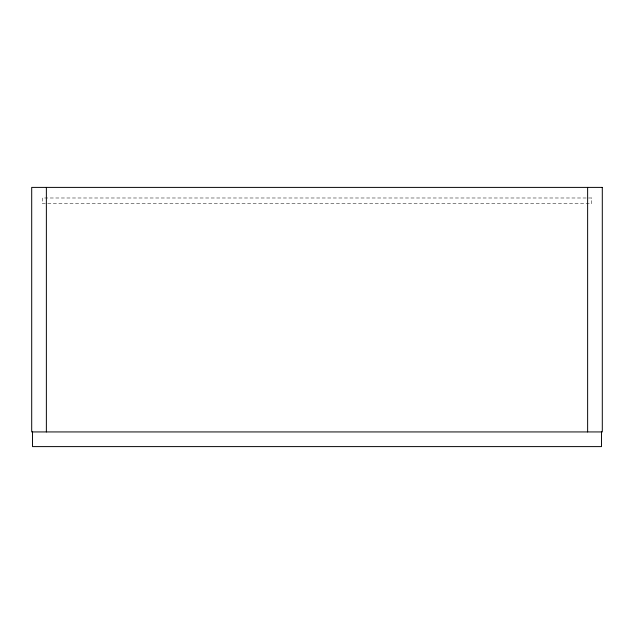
<?xml version="1.0" encoding="UTF-8"?>
<svg xmlns="http://www.w3.org/2000/svg" width="634" height="634" viewBox="0 0 634 634"><rect width="100%" height="100%" fill="white"/><g stroke="black" fill="none" stroke-linecap="round" stroke-linejoin="round"><path stroke-width="0.48" stroke-dasharray="3.17 2.38" d="M591.704 197.99L42.296 197.99L42.296 203.696L591.704 203.696L591.704 197.99"/><path stroke-width="0.95" d="M601.484 431.936L601.484 446.605L32.516 446.605L32.516 431.936M587.631 187.395L587.631 431.936M46.369 187.395L46.369 431.936M602.3 187.395L31.7 187.395L31.7 431.936L602.3 431.936L602.3 187.395"/></g></svg>
